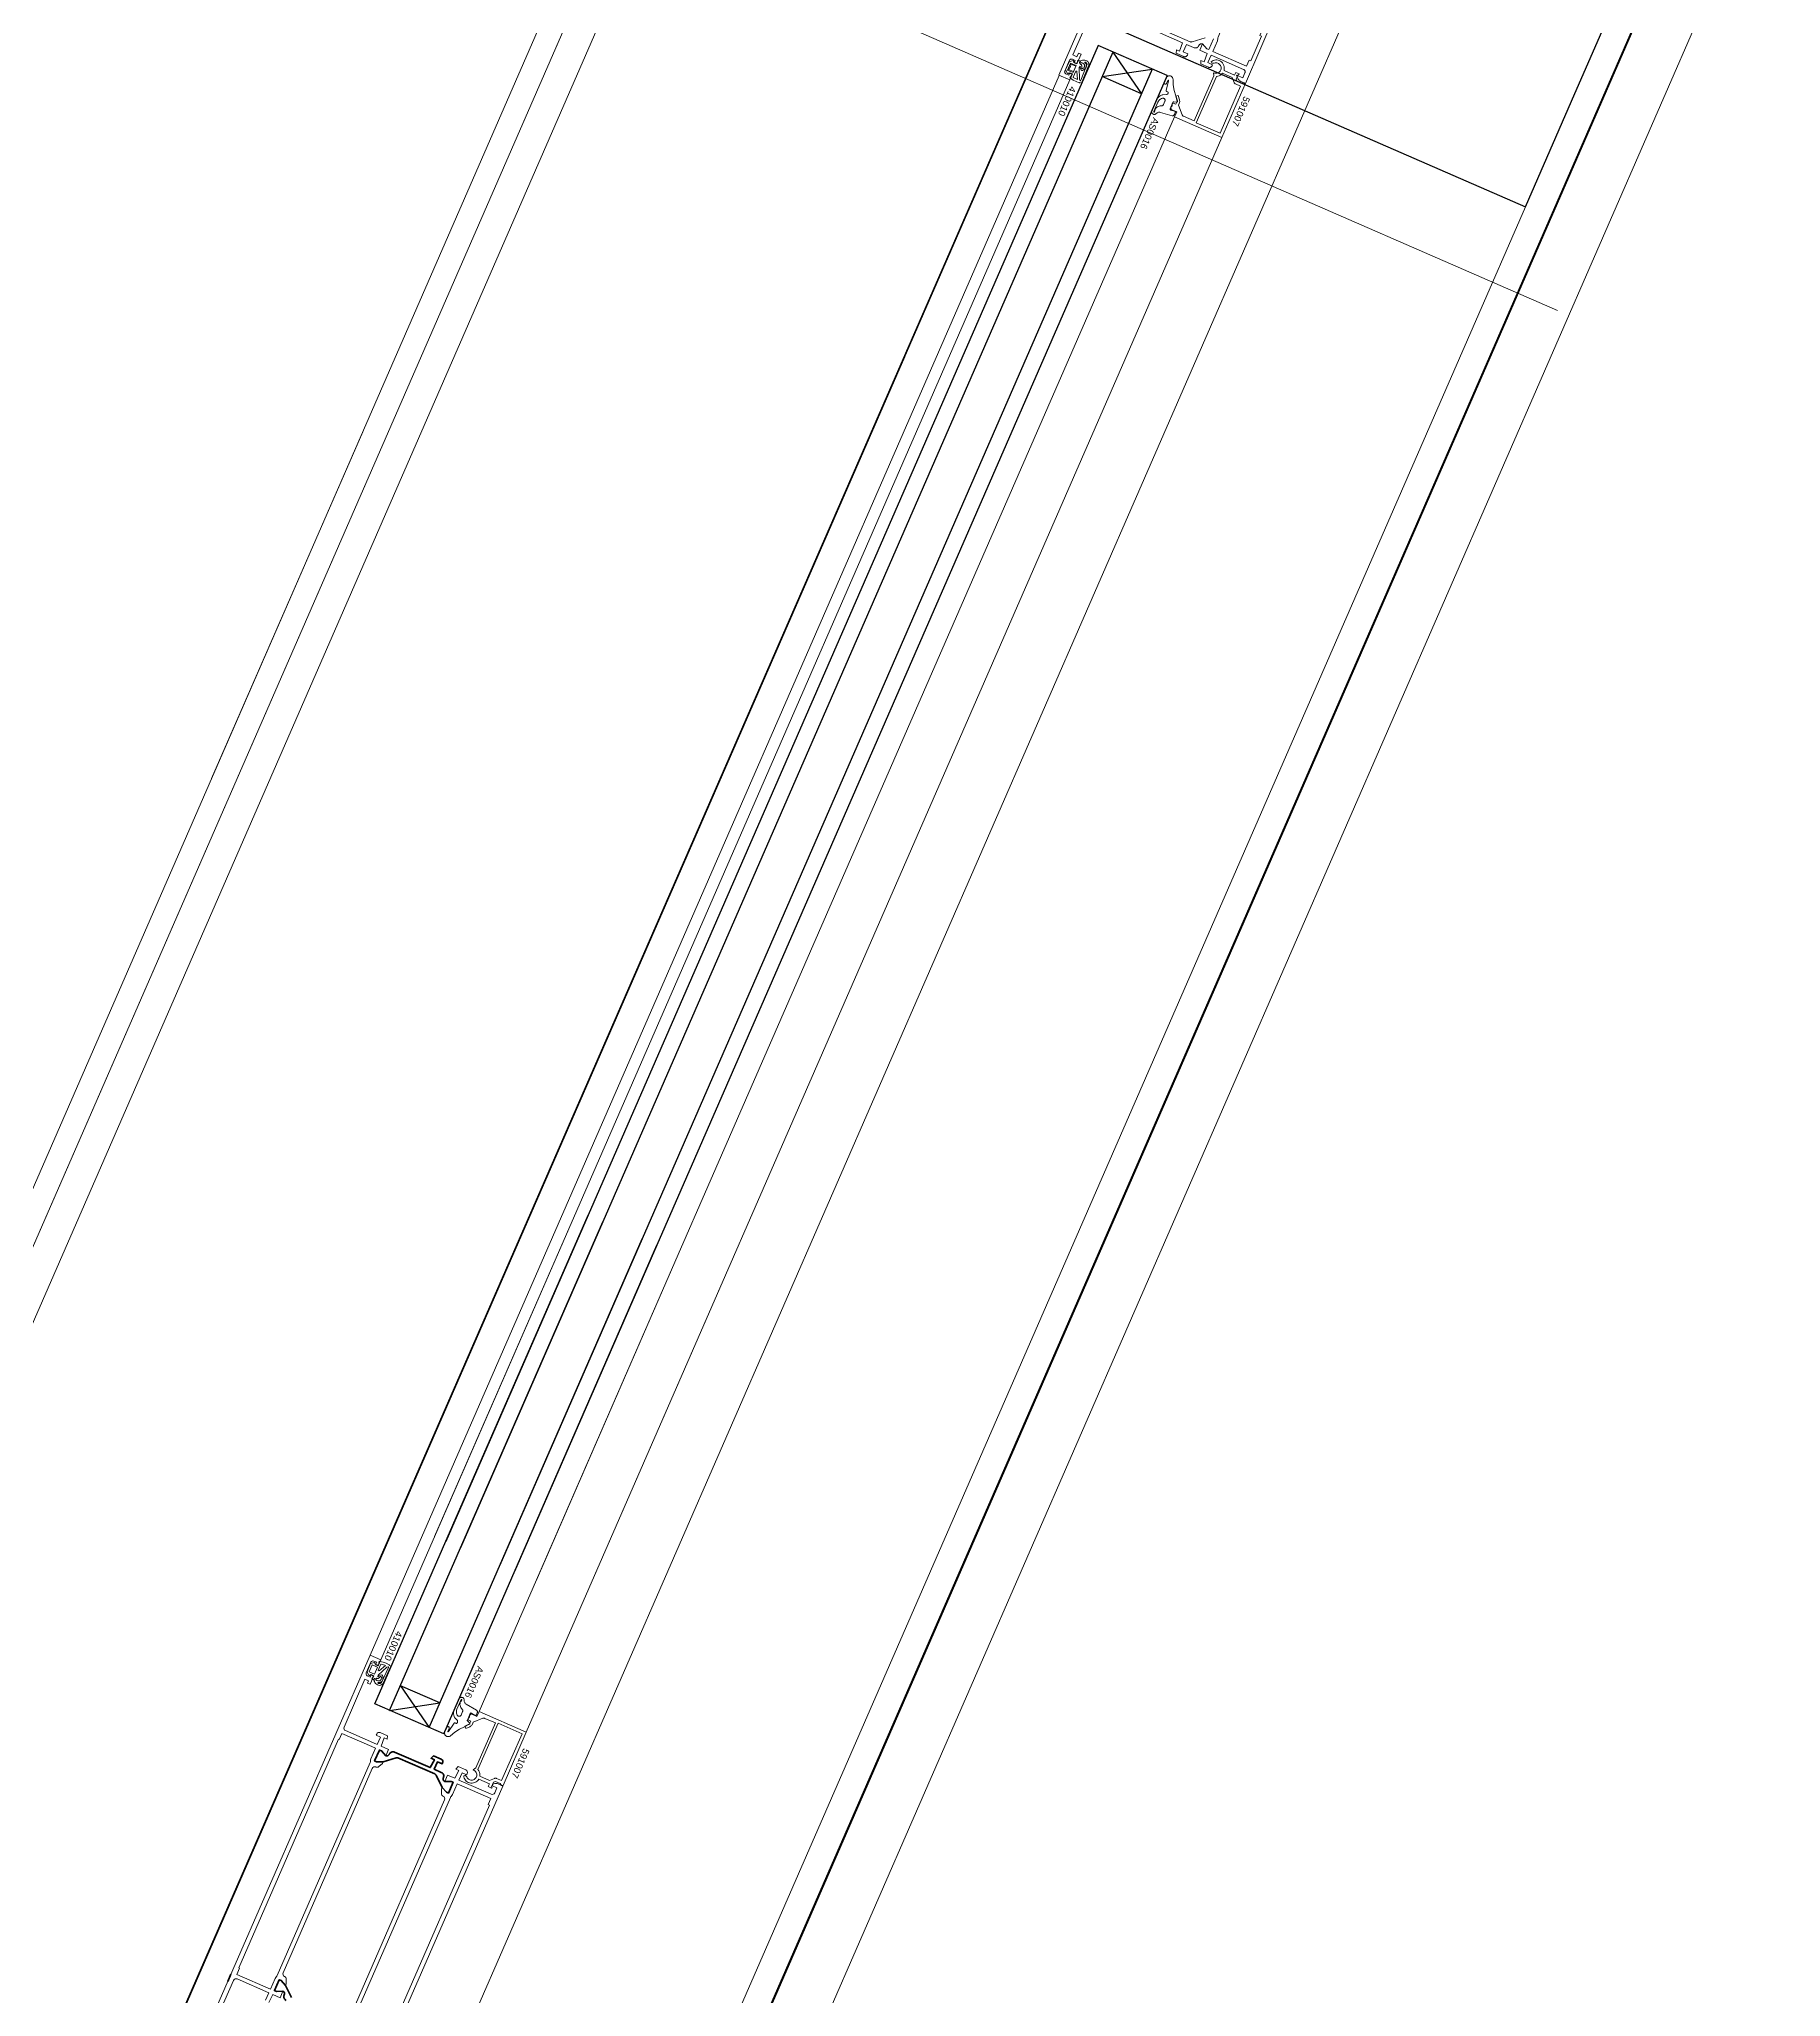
# Model space of a CAD drawing. Header units: millimetres. Extents: x -50172 to 90294, y -80883 to 956680.
# Drawn here: x 3515 to 4165, y -19336 to -18606 of the extents above; entities that cross this region are included whole.
import ezdxf
from ezdxf.enums import TextEntityAlignment as Align

# ---------------------------------------------------------------- set-up
doc = ezdxf.new("R2010")
doc.units = ezdxf.units.MM
doc.header["$MEASUREMENT"] = 0
for name, pattern in [('Dashed', [564.444447, 282.222223, -282.222223]), ('Dot & Dashed', [670.277762, 352.777767, -176.388884, 0, -141.111112]), ('Double Dashed', [1093.611073, 529.166651, -211.666656, 141.111112, -211.666656])]:
    doc.linetypes.add(name, pattern=pattern)
for name, color, linetype, lineweight in [('0_Pen_No__2', 8, 'Continuous', 15), ('0_Pen_No__5', 7, 'Continuous', 25), ('0_Pen_No__6', 7, 'Continuous', 35), ('0_Pen_No__7', 7, 'Continuous', 35), ('0_Pen_No__9', 7, 'Continuous', 13), ('A-95-MC_Marker_Section_P2.Marker_Pen_No__1', 7, 'Continuous', 13), ('New_A-20-M_Floor_Slab_Pen_No__89', 8, 'Continuous', 20), ('New_A-20-M_Roof_Pen_No__93', 8, 'Continuous', 13), ('New_A-25-M_Curtain_Wall_Pen_No__90', 8, 'Continuous', 20), ('New_A-25-M_Wall_Ext_Pen_No__87', 8, 'Continuous', 20), ('New_ArchiCAD Windows_Pen_No__3', 7, 'Continuous', 18), ('New_ArchiCAD Zone Stamps_Pen_No__9', 7, 'Continuous', 13)]:
    doc.layers.add(name, color=color, linetype=linetype, lineweight=lineweight)
for name, color, linetype, lineweight, true_color in [('0_Pen_No__40', 7, 'Continuous', 35, 0x2a2a2a), ('New_A-15-MG_Structural_Grid_Phase_2_Pen_No__222', 7, 'Continuous', 13, 0x65af33), ('New_A-25-M_Curtain_Wall_Pen_No__69', 7, 'Continuous', 20, 0x606060), ('New_A-35-M_FFE-Zone_Pen_No__74', 7, 'Continuous', 20, 0x606060), ('New_ArchiCAD Windows_Pen_No__23', 7, 'Continuous', 30, 0x2a2a2a)]:
    doc.layers.add(name, color=color, linetype=linetype, lineweight=lineweight, true_color=true_color)
for name, color, linetype in [('A-95-MC_Marker_Section_P2.Marker', 7, 'Continuous'), ('New_A-15-MG_Structural_Grid_Phase_2', 7, 'Continuous'), ('New_A-20-M_Floor_Slab', 7, 'Continuous'), ('New_A-20-M_Roof', 7, 'Continuous'), ('New_A-25-M_Curtain_Wall', 7, 'Continuous'), ('New_A-25-M_Wall_Ext', 7, 'Continuous'), ('New_A-35-M_FFE-Zone', 7, 'Continuous'), ('New_ArchiCAD Windows', 7, 'Continuous')]:
    doc.layers.add(name, color=color, linetype=linetype)
doc.styles.add('GENERATED_STYLE_2', font='')
doc.styles.add('GENERATED_STYLE_3', font='')
doc.styles.add('GENERATED_STYLE_4', font='')
doc.styles.get('GENERATED_STYLE_2').set_extended_font_data('Arial', bold=True)
doc.styles.get('GENERATED_STYLE_3').set_extended_font_data('Arial')
doc.styles.get('GENERATED_STYLE_4').set_extended_font_data('Swis721 BT')

# ---------------------------------------------------------------- blocks, each defined once
blk = doc.blocks.new('Wall_2_1', base_point=(10092.6, -4631.3))
at = {"layer": 'New_A-25-M_Wall_Ext_Pen_No__87', "linetype": 'Continuous', "flags": 128}
for points in [[(10000.93, -4591.33), (2142.47, -22613.27)], [(2234.14, -22653.24), (10092.6, -4631.3)]]:
    blk.add_lwpolyline(points, dxfattribs=at)
blk = doc.blocks.new('Wall_4_1', base_point=(9982.59, -4632.6))
at = {"layer": 'New_A-25-M_Wall_Ext_Pen_No__87', "linetype": 'Continuous', "flags": 128}
for points in [[(4714.53, -16301.13), (1990.94, -22547.19)], [(2142.18, -22613.14), (4865.77, -16367.08)]]:
    blk.add_lwpolyline(points, dxfattribs=at)
blk = doc.blocks.new('Single Office_INB 2106_30_1', base_point=(1139.46, -18543.79))
at = {"layer": 'New_A-35-M_FFE-Zone_Pen_No__74', "linetype": 'Continuous'}
blk.add_line((2868.09, -20513.87), (3769.4, -18446.88), dxfattribs=at)
at = {"layer": 'New_ArchiCAD Zone Stamps_Pen_No__9'}
for tag, height, style, p in [('ROOM_NAME', 250, 'GENERATED_STYLE_2', (536.19, -17362.91)), ('zoneNameLine2', 250, 'GENERATED_STYLE_2', (347.76, -17795.04)), ('ROOM_NUMBER', 200, 'GENERATED_STYLE_3', (159.33, -18215.74)), ('measuredAreaCode', 200, 'GENERATED_STYLE_3', (2.3, -18575.85)), ('DUMMY_649', 200, 'GENERATED_STYLE_3', (309.7, -18709.9)), ('DUMMY_650', 200, 'GENERATED_STYLE_3', (659.22, -18862.3)), ('DUMMY_651', 133.33, 'GENERATED_STYLE_3', (938.51, -18968.85))]:
    blk.add_attdef(tag, text='', height=height, rotation=336.44041, dxfattribs=dict(at, style=style)).set_placement(p, align=Align.TOP_LEFT)
blk = doc.blocks.new('Slab_4_1', base_point=(-34879.65, -33019.01))
at = {"layer": 'New_A-20-M_Floor_Slab_Pen_No__89', "linetype": 'Continuous', "flags": 128}
blk.add_lwpolyline([(10933.09, -26822.78), (1863.41, -22867.95), (9871.66, -4502.51), (4224.74, -2040.17), (4132.95, -2000.14), (2145.42, -6558.18), (-3141.98, -4252.62), (-10743.58, -11326.43), (-11126.43, -10915.01), (-34879.65, -33019.01)], dxfattribs=at)
blk = doc.blocks.new('Slab_14_1', base_point=(10933.09, -26822.78))
at = {"layer": 'New_A-20-M_Floor_Slab_Pen_No__89', "linetype": 'Continuous', "flags": 128}
blk.add_lwpolyline([(10933.09, -26822.78), (1863.41, -22867.95), (9871.66, -4502.51), (18941.33, -8457.33)], close=True, dxfattribs=at)
blk = doc.blocks.new('Triple Window 19_2')
at = {"layer": 'New_ArchiCAD Windows_Pen_No__23', "linetype": 'Continuous'}
for p, q in [((-182, 0), (-182, -190)), ((-225, -190), (-268, -190)), ((-182, -190), (-225, -190))]:
    blk.add_line(p, q, dxfattribs=at)
at = {"layer": 'New_ArchiCAD Windows_Pen_No__3', "linetype": 'Continuous'}
for p, q in [((-1175, 165), (1175, 165)), ((-182, 0), (662.5, 0)), ((662.5, -190), (-182, -190)), ((-1175, -200), (1175, -200))]:
    blk.add_line(p, q, dxfattribs=at)
blk = doc.blocks.new('Wall_239_1', base_point=(10165.92, -4712.54))
at = {"layer": 'New_ArchiCAD Windows', "color": 251, "linetype": 'Continuous', "lineweight": 20, "true_color": 0x606060, "xscale": -1, "zscale": 1000, "rotation": 66.44041158399281}
blk.add_blockref('Triple Window 19_2', (3822.45, -18759.75), dxfattribs=at)
blk = doc.blocks.new('Morph_2_1')
at = {"layer": 'New_A-20-M_Roof_Pen_No__93', "linetype": 'Continuous', "flags": 128}
blk.add_lwpolyline([(2064.53, -22792.01), (10012.82, -4564.06)], dxfattribs=at)
blk = doc.blocks.new('Beam_8_1', base_point=(10000.93, -4591.33))
at = {"layer": 'New_A-25-M_Curtain_Wall_Pen_No__69', "linetype": 'Dot & Dashed'}
blk.add_line((10000.93, -4591.33), (2142.47, -22613.27), dxfattribs=at)
at = {"layer": 'New_A-25-M_Curtain_Wall_Pen_No__90', "linetype": 'Continuous'}
for p, q in [((10000.93, -4591.33), (2142.47, -22613.27)), ((10203.2, -4679.52), (2344.74, -22701.46))]:
    blk.add_line(p, q, dxfattribs=at)
blk = doc.blocks.new('Standard grid marker_43')
at = {"layer": 'New_A-15-MG_Structural_Grid_Phase_2_Pen_No__222', "linetype": 'Double Dashed'}
blk.add_line((948.58, 0), (36650.52, 0), dxfattribs=at)
at = {"layer": 'New_A-15-MG_Structural_Grid_Phase_2_Pen_No__222', "style": 'GENERATED_STYLE_4'}
for tag, p in [('AC_MarkerText_1_0', (-500, -588.26)), ('AC_MarkerText_1_1', (38099.1, -588.26))]:
    blk.add_attdef(tag, text='', height=350, rotation=90, dxfattribs=at).set_placement(p, align=Align.MIDDLE_CENTER)
blk = doc.blocks.new('Cutting Plane_3_1', base_point=(15693.26, -23770.85))
at = {"layer": 'A-95-MC_Marker_Section_P2.Marker_Pen_No__1', "linetype": 'Dashed'}
blk.add_line((15464.1, -23670.92), (-14070.15, -10792.52), dxfattribs=at)

msp = doc.modelspace()

# ---------------------------------------------------------------- linework, layer by layer
at = {"layer": '0_Pen_No__2', "linetype": 'Continuous', "flags": 128}
for points in [[(3908.47, -18594.34), (3900.67, -18612.22), (3902.23, -18612.9), (3902.83, -18611.52), (3903.75, -18611.92), (3902.15, -18615.59), (3901.23, -18615.19), (3901.63, -18614.27), (3900.53, -18613.79), (3900.41, -18613.75), (3900.29, -18613.73), (3900.16, -18613.73), (3900.04, -18613.75), (3899.92, -18613.78), (3899.8, -18613.84), (3899.7, -18613.91), (3899.61, -18614), (3899.54, -18614.1), (3899.48, -18614.21), (3897.72, -18618.24), (3897.68, -18618.36), (3897.66, -18618.48), (3897.65, -18618.61), (3897.67, -18618.73), (3897.71, -18618.85), (3897.76, -18618.96), (3897.83, -18619.07), (3897.92, -18619.16), (3898.02, -18619.23), (3898.13, -18619.29), (3899.23, -18619.77), (3899.63, -18618.86), (3900.55, -18619.26), (3899.55, -18621.55), (3895.42, -18619.75), (3916.21, -18572.08)], [(3953.15, -18606.19), (3951.4, -18610.23), (3950.66, -18609.91), (3949.05, -18608.11), (3948.9, -18608.06), (3948.74, -18608.03), (3948.59, -18608.03), (3948.43, -18608.05), (3948.28, -18608.1), (3948.14, -18608.17), (3948.01, -18608.26), (3947.9, -18608.36), (3947.8, -18608.49), (3947.73, -18608.63), (3947.69, -18608.72), (3947.58, -18608.93), (3947.44, -18609.12), (3947.27, -18609.28), (3947.07, -18609.41), (3946.86, -18609.52), (3946.64, -18609.58), (3946.4, -18609.62), (3946.17, -18609.61), (3945.94, -18609.57), (3945.71, -18609.5), (3943.06, -18608.34), (3941.86, -18611.09), (3943.6, -18611.85), (3943.4, -18612.3), (3943.32, -18612.44), (3943.23, -18612.57), (3943.12, -18612.68), (3942.99, -18612.77), (3942.85, -18612.83), (3942.7, -18612.88), (3942.54, -18612.9), (3942.39, -18612.9), (3942.23, -18612.87), (3942.08, -18612.82), (3939.2, -18611.56), (3939.28, -18610.29), (3940.47, -18610.81), (3941.59, -18607.7), (3928.3, -18601.9)], [(3930.76, -18601.34), (3944.45, -18607.31), (3944.58, -18607.35), (3944.72, -18607.38), (3944.86, -18607.39), (3944.99, -18607.38), (3945.13, -18607.35), (3950.01, -18605.89)], [(3953.17, -18606.15), (3951.4, -18610.23), (3950.66, -18609.91), (3949.05, -18608.11), (3948.01, -18610.49), (3950.76, -18611.69), (3949.64, -18614.81), (3948.44, -18614.28), (3948.36, -18615.56), (3951.25, -18616.82), (3951.4, -18616.87), (3951.55, -18616.9), (3951.71, -18616.9), (3951.86, -18616.88), (3952.01, -18616.83), (3952.16, -18616.76), (3952.28, -18616.67), (3952.4, -18616.56), (3952.49, -18616.44), (3952.57, -18616.3), (3952.77, -18615.84), (3951.02, -18615.08), (3952.22, -18612.33), (3964.32, -18617.61), (3964.46, -18617.68), (3964.59, -18617.78), (3964.69, -18617.89), (3964.78, -18618.02), (3964.85, -18618.16), (3964.9, -18618.31), (3964.92, -18618.47), (3964.92, -18618.62), (3964.89, -18618.78), (3964.84, -18618.93), (3964.04, -18620.76), (3961.73, -18619.75), (3962.2, -18620.95), (3962.34, -18621.24), (3962.52, -18621.49), (3962.73, -18621.72), (3962.98, -18621.91), (3963.26, -18622.06), (3965, -18622.81), (3975.79, -18598.06)], [(3952.48, -18615.32), (3952.28, -18614.79), (3952.65, -18614.52), (3953.06, -18614.31), (3953.49, -18614.17), (3953.95, -18614.09), (3954.41, -18614.09), (3954.86, -18614.15), (3955.3, -18614.29), (3955.75, -18614.53), (3956.15, -18614.84), (3956.5, -18615.21), (3956.78, -18615.64), (3956.99, -18616.11), (3957.11, -18616.6), (3957.16, -18617.11), (3957.12, -18617.62), (3957.06, -18618), (3961, -18619.72), (3961.44, -18618.71), (3962.73, -18619.27), (3962.57, -18619.64), (3962.38, -18619.56), (3961.62, -18621.3), (3961.88, -18621.96), (3963.67, -18622.74), (3964.59, -18622.63), (3964.89, -18623.05), (3956.22, -18642.94), (3938.62, -18635.27), (3939.42, -18633.43), (3937.31, -18632.52), (3937.26, -18631.63), (3937.39, -18631.53), (3937.51, -18631.42), (3937.61, -18631.29), (3937.68, -18631.14), (3937.73, -18630.98), (3937.75, -18630.82), (3937.75, -18630.66), (3937.72, -18630.5), (3938.13, -18630.14), (3939.14, -18630.58), (3939.6, -18629.53), (3939.03, -18627.62), (3939.99, -18627.33), (3940.45, -18628.9), (3940.51, -18629.17), (3940.53, -18629.45), (3940.52, -18629.73), (3940.46, -18630), (3940.37, -18630.26), (3940.05, -18630.98), (3941.45, -18634.55), (3941.52, -18634.69), (3941.61, -18634.82), (3941.72, -18634.93), (3941.85, -18635.03), (3941.99, -18635.1), (3945.91, -18636.81)], [(3945.91, -18636.81), (3953.23, -18620.04), (3953.09, -18618.88), (3953.53, -18619), (3953.85, -18619.07), (3954.19, -18619.07), (3954.52, -18619.02), (3954.83, -18618.92), (3955.13, -18618.76), (3955.39, -18618.55), (3955.61, -18618.31), (3955.79, -18618.03), (3955.92, -18617.72), (3955.99, -18617.39), (3956.01, -18617.06), (3955.97, -18616.73), (3955.87, -18616.41), (3955.72, -18616.11), (3955.53, -18615.84), (3955.29, -18615.61), (3955.01, -18615.42), (3954.71, -18615.29), (3954.38, -18615.2), (3954.05, -18615.18), (3953.72, -18615.21), (3953.4, -18615.29), (3952.48, -18615.32)], [(3674.19, -19253.52), (3673.67, -19253.73), (3673.72, -19254.19), (3673.85, -19254.63), (3674.04, -19255.04), (3674.29, -19255.43), (3674.6, -19255.77), (3674.96, -19256.05), (3675.35, -19256.29), (3675.84, -19256.45), (3676.34, -19256.53), (3676.85, -19256.53), (3677.35, -19256.45), (3677.84, -19256.28), (3678.29, -19256.04), (3678.69, -19255.73), (3679.04, -19255.35), (3679.27, -19255.05), (3683.22, -19256.77), (3682.78, -19257.78), (3684.06, -19258.34), (3684.22, -19257.97), (3684.04, -19257.89), (3684.8, -19256.15), (3685.45, -19255.89), (3687.25, -19256.67), (3687.79, -19257.41), (3688.31, -19257.35), (3696.98, -19237.46), (3679.38, -19229.79), (3678.58, -19231.62), (3676.47, -19230.7), (3675.79, -19231.27), (3675.81, -19231.43), (3675.8, -19231.59), (3675.77, -19231.75), (3675.72, -19231.91), (3675.64, -19232.05), (3675.53, -19232.18), (3675.41, -19232.28), (3675.27, -19232.37), (3675.29, -19232.91), (3676.3, -19233.35), (3675.84, -19234.41), (3674.05, -19235.29), (3674.5, -19236.19), (3675.96, -19235.46), (3676.2, -19235.32), (3676.42, -19235.15), (3676.61, -19234.95), (3676.77, -19234.72), (3676.9, -19234.47), (3677.22, -19233.75), (3680.78, -19232.35), (3680.93, -19232.31), (3681.09, -19232.28), (3681.25, -19232.29), (3681.41, -19232.32), (3681.55, -19232.37), (3685.47, -19234.08)], [(3685.47, -19234.08), (3678.16, -19250.85), (3677.22, -19251.54), (3677.6, -19251.78), (3677.87, -19251.97), (3678.11, -19252.21), (3678.29, -19252.49), (3678.43, -19252.79), (3678.52, -19253.11), (3678.54, -19253.45), (3678.52, -19253.78), (3678.43, -19254.1), (3678.29, -19254.4), (3678.1, -19254.68), (3677.87, -19254.92), (3677.6, -19255.11), (3677.3, -19255.26), (3676.98, -19255.35), (3676.65, -19255.39), (3676.32, -19255.37), (3675.99, -19255.3), (3675.69, -19255.17), (3675.41, -19254.99), (3675.16, -19254.76), (3674.96, -19254.5), (3674.8, -19254.21), (3674.19, -19253.52)]]:
    msp.add_lwpolyline(points, dxfattribs=at)
for points in [[(3952.82, -18610.96), (3954.56, -18606.97), (3954.66, -18606.68), (3954.72, -18606.38), (3954.73, -18606.08), (3954.74, -18605.93), (3954.76, -18605.78), (3954.81, -18605.64), (3956.28, -18602.28), (3956.35, -18602.15), (3956.43, -18602.03), (3956.54, -18601.93), (3956.76, -18601.71), (3956.94, -18601.47), (3957.08, -18601.2), (3958.82, -18597.21), (3971.38, -18602.68), (3970.38, -18604.98), (3971.02, -18605.26), (3967.02, -18614.42), (3966.38, -18614.14), (3965.38, -18616.43)], [(3946.71, -18637.49), (3955.6, -18641.36), (3963.24, -18623.85), (3961.33, -18623.02), (3961.19, -18622.95), (3961.06, -18622.85), (3960.95, -18622.74), (3960.86, -18622.61), (3960.79, -18622.47), (3960.07, -18620.62), (3956.49, -18619.06), (3956.13, -18619.44), (3955.71, -18619.75), (3955.25, -18619.99), (3954.75, -18620.15), (3954.24, -18620.22)], [(3686.51, -19234.2), (3695.4, -19238.08), (3687.77, -19255.59), (3685.86, -19254.76), (3685.71, -19254.7), (3685.56, -19254.68), (3685.4, -19254.67), (3685.24, -19254.7), (3685.09, -19254.74), (3683.24, -19255.47), (3679.66, -19253.91), (3679.69, -19253.39), (3679.64, -19252.87), (3679.5, -19252.37), (3679.28, -19251.9), (3678.98, -19251.47)]]:
    msp.add_lwpolyline(points, close=True, dxfattribs=at)
for points in [[(3600.97, -19338.25), (3602.5, -19335.31), (3605.25, -19336.51), (3606.28, -19334.13), (3603.87, -19334.16), (3603.13, -19333.84), (3604.89, -19329.81), (3605.63, -19330.13), (3607.24, -19331.93), (3607.52, -19331.28), (3607.5, -19329.51, 0.294108), (3606.9, -19328.61), (3606.84, -19328.59, -0.414214), (3606.33, -19327.27), (3639.58, -19251.01, -0.414214), (3640.9, -19250.49), (3640.95, -19250.51, 0.294108), (3642.02, -19250.34), (3643.34, -19249.15), (3643.62, -19248.51), (3641.2, -19248.55), (3640.47, -19248.23), (3642.23, -19244.2), (3642.96, -19244.52), (3644.58, -19246.31), (3645.62, -19243.93), (3642.87, -19242.73), (3643.98, -19239.62), (3645.18, -19240.14), (3645.26, -19238.86), (3642.56, -19237.68, 0.414214), (3641.24, -19238.2), (3641.04, -19238.66), (3642.6, -19239.34), (3641.4, -19242.09), (3639.98, -19241.47), (3629.57, -19236.93, -0.414214), (3629.06, -19235.62), (3636.85, -19217.74), (3638.23, -19218.34), (3637.83, -19219.26), (3638.74, -19219.66), (3640.14, -19216.45), (3639.23, -19216.05), (3638.83, -19216.97), (3637.73, -19216.49, -0.414214), (3637.31, -19215.43), (3639.07, -19211.4, -0.414214), (3640.12, -19210.99), (3641.22, -19211.47), (3640.82, -19212.38), (3641.74, -19212.78), (3642.74, -19210.49), (3638.8, -19208.77), (3574.85, -19355.44)], [(3633.28, -19339.02), (3666.53, -19262.76, 0.414214), (3666.02, -19261.44), (3665.96, -19261.42, -0.294108), (3665.36, -19260.52), (3665.34, -19258.75), (3665.62, -19258.1), (3667.23, -19259.9), (3667.97, -19260.22), (3669.72, -19256.19), (3668.99, -19255.87), (3666.58, -19255.9), (3667.61, -19253.52), (3670.36, -19254.72), (3671.89, -19251.78), (3670.69, -19251.26), (3671.57, -19250.34), (3674.45, -19251.59, -0.414214), (3674.97, -19252.91), (3674.77, -19253.37), (3673.03, -19252.61), (3671.83, -19255.36), (3672.73, -19255.75), (3683.93, -19260.64, 0.414214), (3685.25, -19260.12), (3686.05, -19258.29), (3684.4, -19257.57), (3684.41, -19257.01), (3684.94, -19256.8, -0.198912), (3686.47, -19256.83), (3688.2, -19257.59), (3644.24, -19358.42)], [(3668.95, -19261.45, 0.112281), (3668.69, -19261.81), (3634.05, -19341.25, 0.112281), (3633.97, -19341.68, -0.112281), (3633.8, -19342.58), (3632.06, -19346.57), (3644.62, -19352.04), (3645.62, -19349.75), (3646.08, -19349.95), (3683.25, -19264.7), (3682.79, -19264.5), (3683.79, -19262.21), (3672.11, -19257.12)], [(3672.11, -19257.12), (3671.23, -19256.73), (3669.49, -19260.72, -0.112281), (3668.95, -19261.45)], [(3580.09, -19347.91), (3587.89, -19330.03, -0.414214), (3589.2, -19329.51), (3601.03, -19334.67), (3599.83, -19337.42)]]:
    msp.add_lwpolyline(points, format="xyb", dxfattribs=at)
msp.add_lwpolyline([(3639.46, -19242.88), (3640.8, -19243.46), (3639.06, -19247.45, 0.112281), (3638.89, -19248.34, -0.112281), (3638.81, -19248.78), (3604.17, -19328.22, -0.112281), (3603.91, -19328.58, 0.112281), (3603.37, -19329.31), (3601.63, -19333.3), (3589.07, -19327.82), (3590.07, -19325.53), (3589.79, -19325.41), (3626.97, -19240.16), (3627.24, -19240.28), (3628.24, -19237.99)], format="xyb", close=True, dxfattribs=at)
at = {"layer": '0_Pen_No__40', "linetype": 'Continuous'}
for p, q in [((9735.36, -5700.74), (2596.69, -22071.98)), ((3586.91, -19327.77), (3585.71, -19330.52))]:
    msp.add_line(p, q, dxfattribs=at)
at = {"layer": '0_Pen_No__5', "linetype": 'Continuous'}
for p, q in [((3910.16, -18608.72), (3720, -19044.81)), ((3915.66, -18611.12), (3725.5, -19047.21)), ((3935.83, -18619.91), (3910.16, -18608.72)), ((3915.66, -18611.12), (3926.33, -18626.68)), ((3930.33, -18617.51), (3740.17, -19053.61)), ((3911.66, -18620.28), (3930.33, -18617.51)), ((3935.83, -18619.91), (3745.67, -19056)), ((3926.33, -18626.68), (3911.66, -18620.28)), ((3640.56, -19227), (3720, -19044.81)), ((3646.06, -19229.39), (3725.5, -19047.21)), ((3720, -19044.81), (3666.98, -19166.42)), ((3725.5, -19047.21), (3672.48, -19168.82)), ((3660.73, -19235.79), (3740.17, -19053.61)), ((3666.23, -19238.19), (3745.67, -19056)), ((3740.17, -19053.61), (3687.14, -19175.21)), ((3745.67, -19056), (3692.64, -19177.61)), ((3664.72, -19226.62), (3650.06, -19220.23)), ((3650.06, -19220.23), (3660.73, -19235.79)), ((3666.23, -19238.19), (3640.56, -19227)), ((3646.06, -19229.39), (3664.72, -19226.62))]:
    msp.add_line(p, q, dxfattribs=at)
at = {"layer": '0_Pen_No__6', "linetype": 'Continuous', "flags": 128}
msp.add_lwpolyline([(3645.89, -19245.79, -0.414214), (3644.58, -19246.31), (3642.96, -19244.52), (3642.23, -19244.2), (3640.47, -19248.23), (3641.2, -19248.55), (3643.61, -19248.53), (3648.49, -19247.07, -0.176327), (3649.17, -19247.12), (3662.86, -19253.08, -0.176327), (3663.35, -19253.55), (3665.61, -19258.12), (3667.23, -19259.9), (3667.97, -19260.22), (3669.72, -19256.19), (3668.99, -19255.87), (3666.58, -19255.9, -0.414214), (3666.06, -19254.59), (3666.1, -19254.5, 0.414214), (3665.32, -19252.52), (3662.66, -19251.36), (3663.86, -19248.61), (3665.61, -19249.37), (3665.81, -19248.91, 0.414214), (3665.29, -19247.6), (3662.4, -19246.34), (3661.52, -19247.26), (3662.72, -19247.79), (3661.2, -19250.72), (3647.91, -19244.93, 0.414214), (3645.93, -19245.7)], format="xyb", close=True, dxfattribs=at)
msp.add_lwpolyline([(3607.54, -19337.51, -0.414214), (3606.76, -19335.53), (3606.8, -19335.44, 0.414214), (3606.28, -19334.13), (3603.87, -19334.16), (3603.13, -19333.84), (3604.89, -19329.81), (3605.63, -19330.13), (3607.25, -19331.91), (3609.51, -19336.48, 0.176327)], format="xyb", dxfattribs=at)
at = {"layer": '0_Pen_No__9', "linetype": 'Continuous'}
for p, q in [((3895.61, -18619.83), (3711.84, -19041.25)), ((3899.55, -18621.55), (3715.79, -19042.97)), ((3938.62, -18635.27), (3753.64, -19059.48)), ((3956.22, -18642.94), (3771.24, -19067.16)), ((3638.8, -19208.77), (3711.84, -19041.25)), ((3642.74, -19210.49), (3715.79, -19042.97)), ((3715.79, -19042.97), (3662.76, -19164.58)), ((3679.38, -19229.79), (3753.64, -19059.48)), ((3753.64, -19059.48), (3700.62, -19181.09)), ((3696.98, -19237.46), (3771.24, -19067.16)), ((3771.24, -19067.16), (3718.22, -19188.76))]:
    msp.add_line(p, q, dxfattribs=at)
at = {"layer": '0_Pen_No__9', "linetype": 'Continuous', "flags": 128}
for points in [[(3906.56, -18616.28), (3904.15, -18622.16), (3903.87, -18622.71), (3903.3, -18622.44), (3903.23, -18622.6), (3903.07, -18622.56), (3901.92, -18622.15), (3900.83, -18621.6), (3899.82, -18620.91), (3899.6, -18620.74), (3900.5, -18619.45), (3899.18, -18618.88), (3899.06, -18619.15), (3898.7, -18619.16), (3898.02, -18617.79), (3899.36, -18614.73), (3900.82, -18614.3), (3901.06, -18614.57), (3900.94, -18614.85), (3902.26, -18615.42), (3902.5, -18614.31), (3903.28, -18614.47), (3903.15, -18615.1), (3903.5, -18615.61), (3903.61, -18615.66), (3903.71, -18615.72), (3903.81, -18615.79), (3903.89, -18615.88), (3903.95, -18615.99), (3903.99, -18616.1), (3904.02, -18616.21), (3904.07, -18616.39), (3904.08, -18616.57), (3904.07, -18616.75), (3904.03, -18616.92), (3903.96, -18617.09), (3904.2, -18617.37), (3904.41, -18617.28), (3904.6, -18617.15), (3904.77, -18617), (3904.91, -18616.82), (3905.02, -18616.63), (3905.1, -18616.42), (3905.12, -18616.28), (3905.11, -18616.15), (3905.08, -18616.01), (3905.03, -18615.89), (3904.96, -18615.77), (3904.87, -18615.67), (3904.77, -18615.59), (3904.58, -18615.43), (3904.38, -18615.31), (3904.17, -18615.21), (3903.93, -18615.15), (3903.7, -18615.12), (3903.51, -18614.41), (3903.89, -18614.25), (3904.3, -18614.15), (3904.72, -18614.12), (3905.14, -18614.17), (3905.54, -18614.28), (3905.92, -18614.47), (3906.26, -18614.71), (3906.41, -18614.9), (3906.53, -18615.11), (3906.61, -18615.33), (3906.66, -18615.57), (3906.66, -18615.81), (3906.63, -18616.05)], [(3900.79, -18618.71), (3898.77, -18617.83), (3899.89, -18615.26), (3901.91, -18616.14)], [(3899.13, -18617.66), (3899.34, -18617.36), (3899.59, -18616.93), (3899.79, -18616.47), (3899.93, -18615.99), (3900.01, -18615.64), (3901.79, -18616.41), (3900.91, -18618.43)], [(3900.87, -18620.57), (3900.77, -18620.5), (3901.76, -18618.24), (3902.14, -18618.3), (3902.38, -18621.37), (3902.15, -18621.27)], [(3903.65, -18621.64), (3905.97, -18615.92), (3905.98, -18615.78), (3905.97, -18615.63), (3905.94, -18615.49), (3905.88, -18615.36), (3905.8, -18615.23), (3905.71, -18615.12), (3905.6, -18615.03), (3905.47, -18614.96), (3905.33, -18614.9), (3905.19, -18614.87), (3905.13, -18615.03), (3905.32, -18615.18), (3905.48, -18615.35), (3905.61, -18615.55), (3905.71, -18615.77), (3905.76, -18616), (3905.79, -18616.24), (3905.77, -18616.47), (3905.64, -18616.81), (3905.46, -18617.12), (3905.23, -18617.4), (3904.96, -18617.63), (3904.66, -18617.82), (3904.33, -18617.96), (3903.98, -18618.04), (3903.36, -18616.93), (3903.57, -18616.7), (3903.47, -18616.41), (3903.12, -18616.89), (3903.17, -18621.35), (3903.4, -18621.82), (3903.59, -18621.81)], [(3937.67, -18634.91), (3937.8, -18634.93), (3937.94, -18634.92), (3938.07, -18634.88), (3938.19, -18634.83), (3938.3, -18634.76), (3938.4, -18634.67), (3938.48, -18634.56), (3938.54, -18634.45), (3938.89, -18633.64), (3938.91, -18633.59), (3938.92, -18633.54), (3938.92, -18633.49), (3938.91, -18633.44), (3938.89, -18633.4), (3938.87, -18633.35), (3938.83, -18633.31), (3938.8, -18633.28), (3938.75, -18633.25), (3938.71, -18633.23), (3937.13, -18632.76), (3937.09, -18632.74), (3937.04, -18632.72), (3937.01, -18632.68), (3936.97, -18632.65), (3936.95, -18632.6), (3936.93, -18632.55), (3936.92, -18632.5), (3936.92, -18632.45), (3936.93, -18632.4), (3936.95, -18632.36), (3938.02, -18629.89), (3938.04, -18629.85), (3938.07, -18629.81), (3938.1, -18629.78), (3938.14, -18629.75), (3938.18, -18629.73), (3938.22, -18629.72), (3938.27, -18629.71), (3938.31, -18629.71), (3939.38, -18629.78), (3939.43, -18629.78), (3939.48, -18629.77), (3939.53, -18629.75), (3939.57, -18629.72), (3939.61, -18629.69), (3939.64, -18629.65), (3939.67, -18629.61), (3939.69, -18629.56), (3939.7, -18629.52), (3939.7, -18629.47), (3939.69, -18629.42), (3939.68, -18629.37), (3939.09, -18627.44), (3938.46, -18625.45), (3938.11, -18623.4), (3938.05, -18621.31), (3938.01, -18621.08), (3937.94, -18620.85), (3937.83, -18620.64), (3937.68, -18620.45), (3937.51, -18620.28), (3937.31, -18620.15), (3937.09, -18620.06), (3936.85, -18620), (3936.61, -18619.99), (3936.38, -18620.02), (3936.15, -18620.08), (3935.93, -18620.19), (3935.74, -18620.33), (3935.57, -18620.5), (3934.75, -18622.39), (3934.72, -18622.47), (3934.71, -18622.55), (3934.71, -18622.63), (3934.72, -18622.71), (3934.75, -18622.79), (3934.79, -18622.86), (3934.84, -18622.93), (3934.9, -18622.98), (3934.97, -18623.03), (3935.04, -18623.06), (3935.12, -18623.08), (3935.21, -18623.09), (3935.29, -18623.08), (3935.37, -18623.06), (3935.44, -18623.03), (3935.51, -18622.98), (3935.57, -18622.93), (3935.62, -18622.86), (3935.66, -18622.79), (3936.09, -18621.82), (3936.11, -18621.77), (3936.14, -18621.73), (3936.17, -18621.7), (3936.21, -18621.67), (3936.25, -18621.65), (3936.3, -18621.63), (3936.34, -18621.63), (3936.36, -18621.67), (3936.36, -18621.72), (3936.36, -18621.76), (3936.36, -18621.81), (3935.48, -18625.48), (3935.47, -18625.56), (3935.49, -18625.62), (3935.51, -18625.67), (3935.54, -18625.71), (3935.57, -18625.74), (3935.61, -18625.77), (3935.65, -18625.79), (3935.94, -18625.92), (3936.01, -18625.96), (3936.08, -18626.01), (3936.14, -18626.08), (3936.18, -18626.15), (3936.22, -18626.23), (3936.23, -18626.32), (3936.24, -18626.4), (3936.22, -18626.49), (3936.19, -18626.57), (3936.15, -18626.65), (3936.1, -18626.72), (3936.03, -18626.78), (3935.78, -18626.96), (3935.74, -18626.99), (3935.7, -18627), (3935.66, -18627.01), (3935.62, -18627.02), (3934.19, -18627.08), (3934.12, -18627.09), (3934.05, -18627.11), (3933.73, -18627.21), (3933.26, -18627.41), (3932.84, -18627.69), (3932.47, -18628.02), (3932.16, -18628.42), (3931.92, -18628.86), (3930.13, -18632.98), (3930.07, -18633.14), (3930.05, -18633.3), (3930.05, -18633.47), (3930.08, -18633.63), (3930.13, -18633.79), (3930.21, -18633.93), (3930.31, -18634.06), (3930.44, -18634.18), (3930.58, -18634.27), (3930.73, -18634.33), (3930.89, -18634.37), (3931.05, -18634.38), (3931.22, -18634.37), (3931.38, -18634.32), (3931.53, -18634.25), (3931.67, -18634.16), (3931.79, -18634.05), (3931.97, -18633.88), (3932.17, -18633.74), (3932.39, -18633.64), (3932.62, -18633.58), (3932.86, -18633.55), (3933.1, -18633.56), (3933.34, -18633.61)], [(3935.05, -18629.45), (3935.09, -18629.33), (3935.11, -18629.19), (3935.11, -18629.06), (3935.09, -18628.93), (3935.04, -18628.8), (3934.97, -18628.68), (3934.89, -18628.58), (3934.78, -18628.49), (3934.67, -18628.42), (3934.54, -18628.37), (3934.41, -18628.34), (3934.27, -18628.34), (3934.14, -18628.35), (3933.77, -18628.47), (3933.41, -18628.64), (3933.09, -18628.86), (3932.81, -18629.14), (3932.57, -18629.45), (3932.39, -18629.8), (3930.84, -18633.35), (3930.83, -18633.37), (3930.83, -18633.4), (3930.83, -18633.42), (3930.83, -18633.45), (3930.84, -18633.47), (3930.85, -18633.49), (3930.87, -18633.51), (3930.89, -18633.53), (3930.91, -18633.54), (3930.93, -18633.55), (3930.95, -18633.56), (3930.98, -18633.56), (3931, -18633.56), (3931.03, -18633.55), (3931.05, -18633.54), (3931.07, -18633.53), (3931.09, -18633.51), (3931.1, -18633.49), (3931.12, -18633.47), (3931.26, -18633.13), (3931.28, -18633.09), (3931.29, -18633.04), (3931.29, -18633), (3931.28, -18632.95), (3931.27, -18632.91), (3931.25, -18632.86), (3931.22, -18632.83), (3931.19, -18632.79), (3931.23, -18632.71), (3931.41, -18632.37), (3931.64, -18632.06), (3931.91, -18631.79), (3932.22, -18631.57), (3932.57, -18631.4), (3932.93, -18631.28), (3933.31, -18631.22), (3933.7, -18631.22), (3933.82, -18631.22), (3933.94, -18631.2), (3934.06, -18631.16), (3934.17, -18631.1), (3934.27, -18631.03), (3934.36, -18630.95), (3934.43, -18630.85), (3934.49, -18630.74)], [(3643.65, -19219.22), (3646.31, -19213.45), (3646.53, -19212.86), (3645.95, -19212.63), (3646.02, -19212.47), (3645.87, -19212.38), (3644.79, -19211.82), (3643.65, -19211.39), (3642.46, -19211.12), (3642.18, -19211.08), (3641.85, -19212.61), (3640.54, -19212.04), (3640.66, -19211.77), (3640.42, -19211.49), (3638.95, -19211.93), (3637.62, -19214.99), (3638.3, -19216.36), (3638.66, -19216.35), (3638.78, -19216.07), (3640.09, -19216.65), (3639.44, -19217.58), (3640.09, -19218.04), (3640.46, -19217.52), (3641.08, -19217.42), (3641.19, -19217.48), (3641.3, -19217.51), (3641.42, -19217.53), (3641.54, -19217.52), (3641.66, -19217.5), (3641.77, -19217.46), (3641.88, -19217.4), (3642.03, -19217.31), (3642.18, -19217.2), (3642.3, -19217.07), (3642.4, -19216.92), (3642.47, -19216.76), (3642.85, -19216.75), (3642.92, -19216.96), (3642.96, -19217.18), (3642.96, -19217.41), (3642.93, -19217.63), (3642.86, -19217.85), (3642.76, -19218.05), (3642.67, -19218.16), (3642.57, -19218.24), (3642.45, -19218.31), (3642.33, -19218.36), (3642.19, -19218.39), (3642.06, -19218.39), (3641.92, -19218.37), (3641.69, -19218.34), (3641.46, -19218.28), (3641.24, -19218.19), (3641.04, -19218.06), (3640.85, -19217.91), (3640.21, -19218.25), (3640.35, -19218.64), (3640.55, -19219.01), (3640.82, -19219.33), (3641.14, -19219.61), (3641.49, -19219.83), (3641.89, -19219.98), (3642.3, -19220.06), (3642.54, -19220.04), (3642.77, -19219.99), (3642.99, -19219.9), (3643.2, -19219.77), (3643.38, -19219.61), (3643.53, -19219.42)], [(3641.5, -19213.33), (3639.48, -19212.45), (3638.37, -19215.02), (3640.38, -19215.9)], [(3645.6, -19213.44), (3642.99, -19219.02), (3642.89, -19219.13), (3642.77, -19219.22), (3642.65, -19219.29), (3642.51, -19219.34), (3642.37, -19219.37), (3642.22, -19219.38), (3642.08, -19219.36), (3641.94, -19219.32), (3641.81, -19219.25), (3641.69, -19219.17), (3641.77, -19219.01), (3642, -19219.05), (3642.24, -19219.05), (3642.47, -19219.01), (3642.7, -19218.93), (3642.9, -19218.82), (3643.09, -19218.68), (3643.25, -19218.5), (3643.41, -19218.18), (3643.52, -19217.84), (3643.56, -19217.48), (3643.55, -19217.12), (3643.49, -19216.77), (3643.36, -19216.43), (3643.19, -19216.12), (3641.95, -19216.42), (3641.93, -19216.74), (3641.64, -19216.86), (3641.76, -19216.27), (3645.06, -19213.28), (3645.56, -19213.13), (3645.68, -19213.27)], [(3642.92, -19212.13), (3642.8, -19212.1), (3641.82, -19214.36), (3642.12, -19214.6), (3644.54, -19212.68), (3644.3, -19212.58)], [(3678.48, -19229.33), (3678.58, -19229.42), (3678.66, -19229.52), (3678.72, -19229.64), (3678.77, -19229.77), (3678.79, -19229.9), (3678.79, -19230.03), (3678.77, -19230.16), (3678.73, -19230.29), (3678.38, -19231.09), (3678.35, -19231.14), (3678.32, -19231.18), (3678.28, -19231.21), (3678.24, -19231.24), (3678.19, -19231.26), (3678.14, -19231.27), (3678.09, -19231.27), (3678.04, -19231.27), (3677.99, -19231.25), (3677.95, -19231.23), (3676.53, -19230.4), (3676.49, -19230.38), (3676.44, -19230.37), (3676.39, -19230.36), (3676.34, -19230.36), (3676.29, -19230.37), (3676.24, -19230.39), (3676.2, -19230.42), (3676.16, -19230.46), (3676.13, -19230.5), (3676.11, -19230.54), (3675.03, -19233.01), (3675.02, -19233.05), (3675.01, -19233.09), (3675.01, -19233.14), (3675.01, -19233.19), (3675.03, -19233.23), (3675.05, -19233.27), (3675.07, -19233.31), (3675.1, -19233.34), (3675.88, -19234.08), (3675.91, -19234.12), (3675.94, -19234.16), (3675.96, -19234.21), (3675.97, -19234.26), (3675.97, -19234.31), (3675.96, -19234.36), (3675.95, -19234.4), (3675.93, -19234.45), (3675.9, -19234.49), (3675.86, -19234.53), (3675.82, -19234.55), (3675.78, -19234.58), (3673.96, -19235.46), (3672.08, -19236.35), (3670.33, -19237.49), (3668.76, -19238.86), (3668.57, -19239), (3668.35, -19239.1), (3668.12, -19239.16), (3667.88, -19239.18), (3667.64, -19239.17), (3667.41, -19239.11), (3667.19, -19239.01), (3666.99, -19238.88), (3666.82, -19238.71), (3666.68, -19238.52), (3666.57, -19238.31), (3666.5, -19238.08), (3666.47, -19237.84), (3666.49, -19237.6), (3667.31, -19235.71), (3667.35, -19235.64), (3667.4, -19235.57), (3667.46, -19235.52), (3667.53, -19235.47), (3667.6, -19235.44), (3667.68, -19235.42), (3667.77, -19235.41), (3667.85, -19235.42), (3667.93, -19235.44), (3668, -19235.47), (3668.07, -19235.51), (3668.13, -19235.57), (3668.18, -19235.63), (3668.22, -19235.71), (3668.25, -19235.79), (3668.26, -19235.87), (3668.26, -19235.95), (3668.25, -19236.03), (3668.22, -19236.11), (3667.8, -19237.08), (3667.78, -19237.13), (3667.77, -19237.17), (3667.77, -19237.22), (3667.78, -19237.27), (3667.79, -19237.32), (3667.81, -19237.36), (3667.84, -19237.4), (3667.88, -19237.38), (3667.92, -19237.35), (3667.95, -19237.32), (3667.98, -19237.28), (3670.07, -19234.15), (3670.12, -19234.08), (3670.19, -19234.06), (3670.23, -19234.04), (3670.28, -19234.03), (3670.33, -19234.04), (3670.37, -19234.04), (3670.42, -19234.06), (3670.7, -19234.18), (3670.78, -19234.21), (3670.87, -19234.22), (3670.96, -19234.22), (3671.04, -19234.2), (3671.12, -19234.17), (3671.2, -19234.13), (3671.26, -19234.07), (3671.32, -19234), (3671.36, -19233.92), (3671.39, -19233.84), (3671.4, -19233.76), (3671.4, -19233.67), (3671.36, -19233.36), (3671.35, -19233.31), (3671.34, -19233.27), (3671.32, -19233.23), (3671.29, -19233.2), (3670.37, -19232.11), (3670.32, -19232.05), (3670.29, -19231.99), (3670.15, -19231.68), (3669.98, -19231.21), (3669.89, -19230.71), (3669.89, -19230.21), (3669.97, -19229.71), (3670.13, -19229.24), (3671.93, -19225.12), (3672.01, -19224.97), (3672.11, -19224.84), (3672.23, -19224.73), (3672.37, -19224.64), (3672.52, -19224.57), (3672.68, -19224.53), (3672.85, -19224.52), (3673.01, -19224.53), (3673.17, -19224.57), (3673.32, -19224.64), (3673.46, -19224.73), (3673.58, -19224.84), (3673.68, -19224.98), (3673.76, -19225.12), (3673.82, -19225.28), (3673.84, -19225.44), (3673.84, -19225.61), (3673.84, -19225.85), (3673.87, -19226.09), (3673.95, -19226.32), (3674.06, -19226.54), (3674.2, -19226.74), (3674.38, -19226.9), (3674.57, -19227.04)], [(3672.69, -19231.12), (3672.63, -19231.24), (3672.54, -19231.35), (3672.44, -19231.44), (3672.33, -19231.51), (3672.2, -19231.56), (3672.07, -19231.59), (3671.94, -19231.6), (3671.8, -19231.59), (3671.67, -19231.55), (3671.55, -19231.49), (3671.44, -19231.41), (3671.34, -19231.32), (3671.27, -19231.21), (3671.1, -19230.86), (3670.98, -19230.48), (3670.93, -19230.09), (3670.93, -19229.7), (3671, -19229.31), (3671.13, -19228.94), (3672.68, -19225.39), (3672.69, -19225.37), (3672.71, -19225.35), (3672.73, -19225.33), (3672.75, -19225.32), (3672.77, -19225.31), (3672.79, -19225.3), (3672.82, -19225.3), (3672.84, -19225.3), (3672.87, -19225.31), (3672.89, -19225.32), (3672.91, -19225.33), (3672.93, -19225.35), (3672.94, -19225.37), (3672.96, -19225.39), (3672.96, -19225.41), (3672.97, -19225.44), (3672.97, -19225.46), (3672.96, -19225.49), (3672.96, -19225.51), (3672.81, -19225.85), (3672.79, -19225.89), (3672.76, -19225.92), (3672.73, -19225.96), (3672.69, -19225.98), (3672.65, -19226), (3672.6, -19226.02), (3672.56, -19226.03), (3672.51, -19226.03), (3672.48, -19226.11), (3672.35, -19226.47), (3672.28, -19226.85), (3672.27, -19227.23), (3672.32, -19227.61), (3672.43, -19227.98), (3672.59, -19228.33), (3672.8, -19228.65), (3673.06, -19228.93), (3673.14, -19229.03), (3673.21, -19229.13), (3673.27, -19229.24), (3673.3, -19229.36), (3673.32, -19229.48), (3673.31, -19229.6), (3673.29, -19229.72), (3673.25, -19229.84)]]:
    msp.add_lwpolyline(points, close=True, dxfattribs=at)

# ---------------------------------------------------------------- block references
at = {"layer": 'A-95-MC_Marker_Section_P2.Marker'}
msp.add_blockref('Cutting Plane_3_1', (15693.26, -23770.85), dxfattribs=at)
at = {"layer": 'New_A-15-MG_Structural_Grid_Phase_2', "color": 8, "linetype": 'Continuous', "lineweight": 15, "zscale": 1000, "rotation": 246.440411583993}
msp.add_blockref('Standard grid marker_43', (12179.47, 840.07), dxfattribs=at)
at = {"layer": 'New_A-20-M_Floor_Slab', "color": 8, "linetype": 'Continuous', "lineweight": 20}
for name, p in [('Slab_4_1', (-34879.65, -33019.01)), ('Slab_14_1', (10933.09, -26822.78))]:
    msp.add_blockref(name, p, dxfattribs=at)
at = {"layer": 'New_A-20-M_Roof', "linetype": 'Continuous', "lineweight": 0}
msp.add_blockref('Morph_2_1', (0, 0), dxfattribs=at)
at = {"layer": 'New_A-25-M_Curtain_Wall', "color": 8, "lineweight": 20}
msp.add_blockref('Beam_8_1', (10000.93, -4591.33), dxfattribs=at)
at = {"layer": 'New_A-25-M_Wall_Ext', "color": 250, "lineweight": 50, "true_color": 0x2a2a2a}
for name, p in [('Wall_4_1', (9982.59, -4632.6)), ('Wall_239_1', (10165.92, -4712.54)), ('Wall_2_1', (10092.6, -4631.3))]:
    msp.add_blockref(name, p, dxfattribs=at)
at = {"layer": 'New_A-35-M_FFE-Zone', "linetype": 'Continuous'}
msp.add_blockref('Single Office_INB 2106_30_1', (1139.46, -18543.79), dxfattribs=at)

# ---------------------------------------------------------------- texts
at = {"layer": '0_Pen_No__7', "linetype": 'Continuous', "char_height": 2.5, "attachment_point": 7, "rotation": 246.44041, "style": 'GENERATED_STYLE_3'}
for s, insert in [('\\A1;{\\fArial|b0|i0|c0|p34;410010}', (3899.72, -18623.65)), ('\\A1;{\\fArial|b0|i0|c0|p34;591007}', (3964.51, -18627.41)), ('\\A1;{\\fArial|b0|i0|c0|p34;AS0016}', (3930.63, -18635.3)), ('\\A1;{\\fArial|b0|i0|c0|p34;410010}', (3648.6, -19199.53)), ('\\A1;{\\fArial|b0|i0|c0|p34;AS0016}', (3678.87, -19212.67)), ('\\A1;{\\fArial|b0|i0|c0|p34;591007}', (3695.95, -19243.3))]:
    msp.add_mtext(s, dxfattribs=dict(at, insert=insert))

doc.saveas('drawing.dxf')
